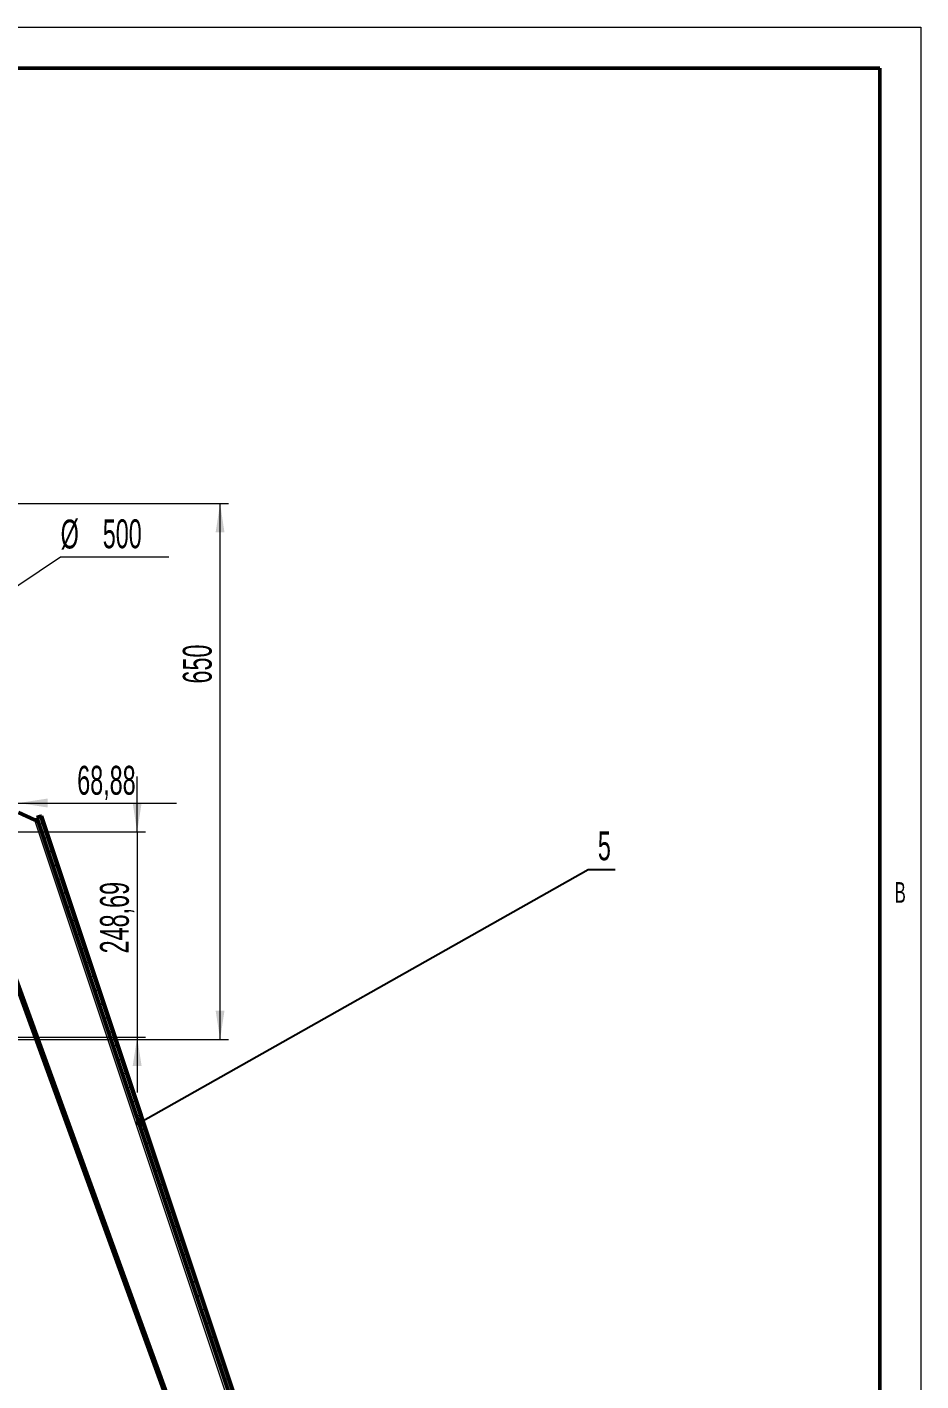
# Model space of a CAD drawing. Header units: millimetres. Extents: x 0 to 594, y 0 to 420.
# Drawn here: x 485.6 to 594, y 255.9 to 420 of the extents above; entities that cross this region are included whole.
import ezdxf

# ---------------------------------------------------------------- set-up
doc = ezdxf.new("R2010")
doc.units = ezdxf.units.MM
doc.layers.add('ОСЕВЫЕ', color=7, linetype='Continuous')
doc.layers.add('ОСНОВНОЙ', color=7, linetype='Continuous', lineweight=25)
doc.styles.add('SLDTEXTSTYLE1', font='TXT', dxfattribs={"width": 0.605})
doc.dimstyles.new('SLDDIMSTYLE0', dxfattribs={"dimtxt": 3.5, "dimasz": 3.5, "dimexe": 0, "dimexo": 0.0625, "dimgap": 0.875, "dimtad": 2, "dimlfac": 10, "dimrnd": 1e-09, "dimzin": 12, "dimdsep": 46, "dimtxsty": 'SLDTEXTSTYLE1', "dimsah": 1, "dimcen": 0.09, "dimadec": 0, "dimazin": 3, "dimtfac": 1, "dimtdec": 3, "dimtofl": 0, "dimtmove": 0, "dimatfit": 3, "dimfxl": 1, "dimfrac": 2, "dimtolj": 1, "dimtzin": 12, "dimarcsym": 0})
doc.dimstyles.new('SLDDIMSTYLE1', dxfattribs={"dimtxt": 0.18, "dimasz": 1.076923, "dimexe": 0, "dimexo": 0.0625, "dimgap": 0, "dimtad": 0, "dimtih": 1, "dimtoh": 1, "dimdec": 0, "dimrnd": 1e-09, "dimzin": 0, "dimdsep": 46, "dimtxsty": 'Standard', "dimblk1": 'DOT', "dimblk2": 'DOT', "dimsah": 1, "dimcen": 0.09, "dimadec": 0, "dimazin": 0, "dimtfac": 1.076923, "dimtdec": 0, "dimtofl": 0, "dimtmove": 0, "dimatfit": 3, "dimldrblk": 'DOT', "dimfxl": 1, "dimfrac": 2, "dimtolj": 1, "dimtzin": 0, "dimarcsym": 0})
doc.dimstyles.new('SLDDIMSTYLE2', dxfattribs={"dimtxt": 3.5, "dimasz": 3.5, "dimexe": 0, "dimexo": 0.0625, "dimgap": 0.875, "dimtad": 0, "dimtih": 1, "dimtoh": 1, "dimlfac": 10, "dimrnd": 1e-09, "dimzin": 12, "dimdsep": 46, "dimtxsty": 'SLDTEXTSTYLE1', "dimsah": 1, "dimcen": 0, "dimadec": 0, "dimazin": 3, "dimtfac": 1, "dimtdec": 3, "dimtmove": 0, "dimatfit": 3, "dimfxl": 1, "dimfrac": 2, "dimtolj": 1, "dimtzin": 12, "dimarcsym": 0})
doc.dimstyles.new('SLDDIMSTYLE3', dxfattribs={"dimtxt": 3.5, "dimasz": 3.5, "dimexe": 0, "dimexo": 0.0625, "dimgap": 0.875, "dimtad": 2, "dimlfac": 10, "dimrnd": 1e-09, "dimzin": 12, "dimdsep": 46, "dimtxsty": 'SLDTEXTSTYLE1', "dimsah": 1, "dimcen": 0.09, "dimadec": 0, "dimazin": 3, "dimtfac": 1, "dimtdec": 3, "dimtmove": 0, "dimatfit": 0, "dimfxl": 1, "dimfrac": 2, "dimtolj": 1, "dimtzin": 12, "dimarcsym": 0})

# ---------------------------------------------------------------- blocks, each defined once
blk = doc.blocks.new('_D_3')
at = {"color": 7, "linetype": 'Continuous', "lineweight": 0, "transparency": 16777216}
for p, q in [((475.34, 346.17), (489.66, 355.77)), ((489.66, 355.77), (502.79, 355.77)), ((433.81, 318.32), (475.34, 346.17)), ((433.81, 318.32), (428.22, 314.57))]:
    blk.add_line(p, q, dxfattribs=at)
at = {"color": 7, "linetype": 'Continuous', "lineweight": 18, "transparency": 16777216}
for points in [[(475.34, 346.17), (478.54, 347.67), (477.94, 348.56)], [(433.81, 318.32), (430.6, 316.82), (431.2, 315.93)]]:
    blk.add_solid(points, dxfattribs=at)
at = {"color": 7, "linetype": 'Continuous', "lineweight": 18, "transparency": 16777216, "char_height": 3.5, "attachment_point": 1, "style": 'SLDTEXTSTYLE1'}
for s, insert in [('%%c', (489.66, 360.28)), ('500', (494.77, 360.31))]:
    blk.add_mtext(s, dxfattribs=dict(at, insert=insert))
blk = doc.blocks.new('_D_4')
at = {"color": 7, "linetype": 'Continuous', "lineweight": 0, "transparency": 16777216}
for p, q in [((477.68, 322.42), (477.68, 326.92)), ((477.68, 325.92), (470.95, 325.92)), ((477.68, 325.92), (484.57, 325.92)), ((484.57, 325.92), (503.7, 325.92))]:
    blk.add_line(p, q, dxfattribs=at)
at = {"color": 7, "linetype": 'Continuous', "lineweight": 18, "transparency": 16777216}
for points in [[(477.68, 325.92), (474.18, 326.46), (474.18, 325.38)], [(484.57, 325.92), (488.07, 325.38), (488.07, 326.46)]]:
    blk.add_solid(points, dxfattribs=at)
at = {"color": 7, "linetype": 'Continuous', "lineweight": 18, "transparency": 16777216, "insert": (491.67, 330.43), "char_height": 3.5, "attachment_point": 1, "style": 'SLDTEXTSTYLE1'}
blk.add_mtext('68,88', dxfattribs=at)
blk = doc.blocks.new('_D_5')
at = {"color": 7, "linetype": 'Continuous', "lineweight": 0, "transparency": 16777216}
for p, q in [((498.94, 322.41), (498.94, 329.14)), ((477.69, 322.41), (499.94, 322.41)), ((498.94, 322.41), (498.94, 297.54)), ((484.08, 297.54), (499.94, 297.54)), ((498.94, 297.54), (498.94, 290.81))]:
    blk.add_line(p, q, dxfattribs=at)
at = {"color": 7, "linetype": 'Continuous', "lineweight": 18, "transparency": 16777216}
for points in [[(498.94, 322.41), (499.48, 325.91), (498.4, 325.91)], [(498.94, 297.54), (498.4, 294.04), (499.48, 294.04)]]:
    blk.add_solid(points, dxfattribs=at)
at = {"color": 7, "linetype": 'Continuous', "lineweight": 18, "transparency": 16777216, "insert": (494.43, 307.69), "char_height": 3.5, "attachment_point": 1, "rotation": 90, "style": 'SLDTEXTSTYLE1'}
blk.add_mtext('248,69', dxfattribs=at)
blk = doc.blocks.new('_D_8')
at = {"color": 7, "linetype": 'Continuous', "lineweight": 0, "transparency": 16777216}
for p, q in [((484.18, 362.24), (510, 362.24)), ((509, 297.24), (509, 362.24)), ((484.08, 297.24), (510, 297.24))]:
    blk.add_line(p, q, dxfattribs=at)
at = {"color": 7, "linetype": 'Continuous', "lineweight": 18, "transparency": 16777216}
for points in [[(509, 362.24), (508.46, 358.74), (509.53, 358.74)], [(509, 297.24), (509.53, 300.74), (508.46, 300.74)]]:
    blk.add_solid(points, dxfattribs=at)
at = {"color": 7, "linetype": 'Continuous', "lineweight": 18, "transparency": 16777216, "insert": (504.48, 340.41), "char_height": 3.5, "attachment_point": 1, "rotation": 90, "style": 'SLDTEXTSTYLE1'}
blk.add_mtext('650', dxfattribs=at)
blk = doc.blocks.new('_Dot')
at = {"color": 0, "linetype": 'ByBlock', "lineweight": -2}
blk.add_line((-0.5, 0), (-1, 0), dxfattribs=at)
at = {"color": 0, "linetype": 'ByBlock', "const_width": 0.5}
blk.add_lwpolyline([(-0.25, 0, 1), (0.25, 0, 1)], format="xyb", close=True, dxfattribs=at)

msp = doc.modelspace()

# ---------------------------------------------------------------- hatches: boundary and pattern name
at = {"linetype": 'Continuous', "lineweight": 18}
h = msp.add_hatch(dxfattribs=at)
h.set_pattern_fill('ANSI31', scale=0.5, style=0)
h.paths.add_polyline_path([(487.2452, 324.3105), (486.7709, 324.1522), (520.9786, 221.7127), (521.4528, 221.8711)], flags=0)
h = msp.add_hatch(dxfattribs=at)
h.set_pattern_fill('ANSI31', angle=90, style=0)
h.paths.add_polyline_path([(477.5807, 322.2119), (516.913, 214.1472), (517.101, 214.2156), (477.7687, 322.2803)], flags=0)

# ---------------------------------------------------------------- linework, layer by layer
at = {"color": 7, "linetype": 'Continuous', "lineweight": 50}
for p, q in [((589, 415), (20, 415)), ((589, 5), (589, 415)), ((484.5553, 324.7869), (486.5016, 323.8969)), ((486.5725, 323.8642), (486.5016, 323.8969)), ((486.7709, 324.1522), (487.2452, 324.3105)), ((486.7709, 324.1522), (520.9786, 221.7127)), ((486.9288, 323.6796), (486.903, 323.6938)), ((487.2452, 324.3105), (521.4528, 221.8711)), ((487.2452, 324.3105), (487.3248, 324.3105)), ((487.3248, 324.3105), (521.3662, 222.2446)), ((516.913, 214.1472), (477.5807, 322.2119)), ((517.101, 214.2156), (477.7687, 322.2803))]:
    msp.add_line(p, q, dxfattribs=at)
at = {"color": 8, "linetype": 'Continuous', "lineweight": 18}
for p, q in [((486.5016, 323.8969), (520.5186, 221.907)), ((517.2772, 214.3162), (478.5531, 320.7099))]:
    msp.add_line(p, q, dxfattribs=at)
at = {"color": 7, "linetype": 'Continuous', "lineweight": 50}
msp.add_open_spline([(486.903, 323.6938), (486.8802, 323.7079), (486.8112, 323.7505), (486.6953, 323.8069), (486.6053, 323.8489), (486.5725, 323.8642)], degree=3, knots=[0, 0, 0, 0, 0.23949529, 0.72251672, 1, 1, 1, 1], dxfattribs=at)
at = {"layer": 'ОСЕВЫЕ', "lineweight": 18}
for p, q in [((0, 420), (594, 420)), ((594, 420), (594, 0))]:
    msp.add_line(p, q, dxfattribs=at)
at = {"layer": 'ОСНОВНОЙ', "linetype": 'Continuous', "lineweight": 18}
for p, q in [((20, 415), (589, 415)), ((589, 415), (589, 5))]:
    msp.add_line(p, q, dxfattribs=at)

# ---------------------------------------------------------------- texts
at = {"color": 7, "linetype": 'Continuous', "lineweight": 0, "insert": (555.6041, 322.4772), "char_height": 3.5, "attachment_point": 2, "style": 'SLDTEXTSTYLE1'}
msp.add_mtext('5', dxfattribs=at)
at = {"layer": 'ОСНОВНОЙ', "insert": (591.487, 316.3234), "char_height": 2.5, "attachment_point": 2, "style": 'SLDTEXTSTYLE1'}
msp.add_mtext('B', dxfattribs=at)

# ---------------------------------------------------------------- dimensions: what is measured, and where the dimension line sits
at = {"color": 7, "linetype": 'Continuous', "lineweight": 18}
for base, p1, p2, dimstyle, picture, middle in [((508.996, 362.2446), (484.073, 297.2446), (484.173, 362.2446), 'SLDDIMSTYLE0', '_D_8', (508.996, 344.4181)), ((498.93971, 297.54461), (477.68498, 322.41314), (484.07303, 297.54461), 'SLDDIMSTYLE3', '_D_5', (498.93971, 315.04603))]:
    dim = msp.add_linear_dim(base=base, p1=p1, p2=p2, angle=90, dimstyle=dimstyle, dxfattribs=at)
    dim.commit()
    dim.dimension.update_dxf_attribs({"geometry": picture, "text_midpoint": middle, "dimtype": 160})
dim = msp.add_diameter_dim_2p(p1=(475.3377, 346.1668), p2=(433.8083, 318.3224), dimstyle='SLDDIMSTYLE2', dxfattribs=at)
dim.commit()
dim.dimension.update_dxf_attribs({"geometry": '_D_3', "text_midpoint": (496.2252, 358.5424), "dimtype": 163})
dim = msp.add_linear_dim(base=(484.573, 325.9167), p1=(477.685, 322.4131), p2=(484.573, 297.2446), dimstyle='SLDDIMSTYLE3', dxfattribs=at)
dim.commit()
dim.dimension.update_dxf_attribs({"geometry": '_D_4', "text_midpoint": (497.6849, 325.9167), "dimtype": 160})

# ---------------------------------------------------------------- leaders
at = {"color": 7, "linetype": 'Continuous', "lineweight": 0}
msp.add_leader([(499.3441, 287.223), (553.6551, 317.867), (556.9252, 317.867)], dimstyle='SLDDIMSTYLE1', dxfattribs=at)

doc.saveas('drawing.dxf')
